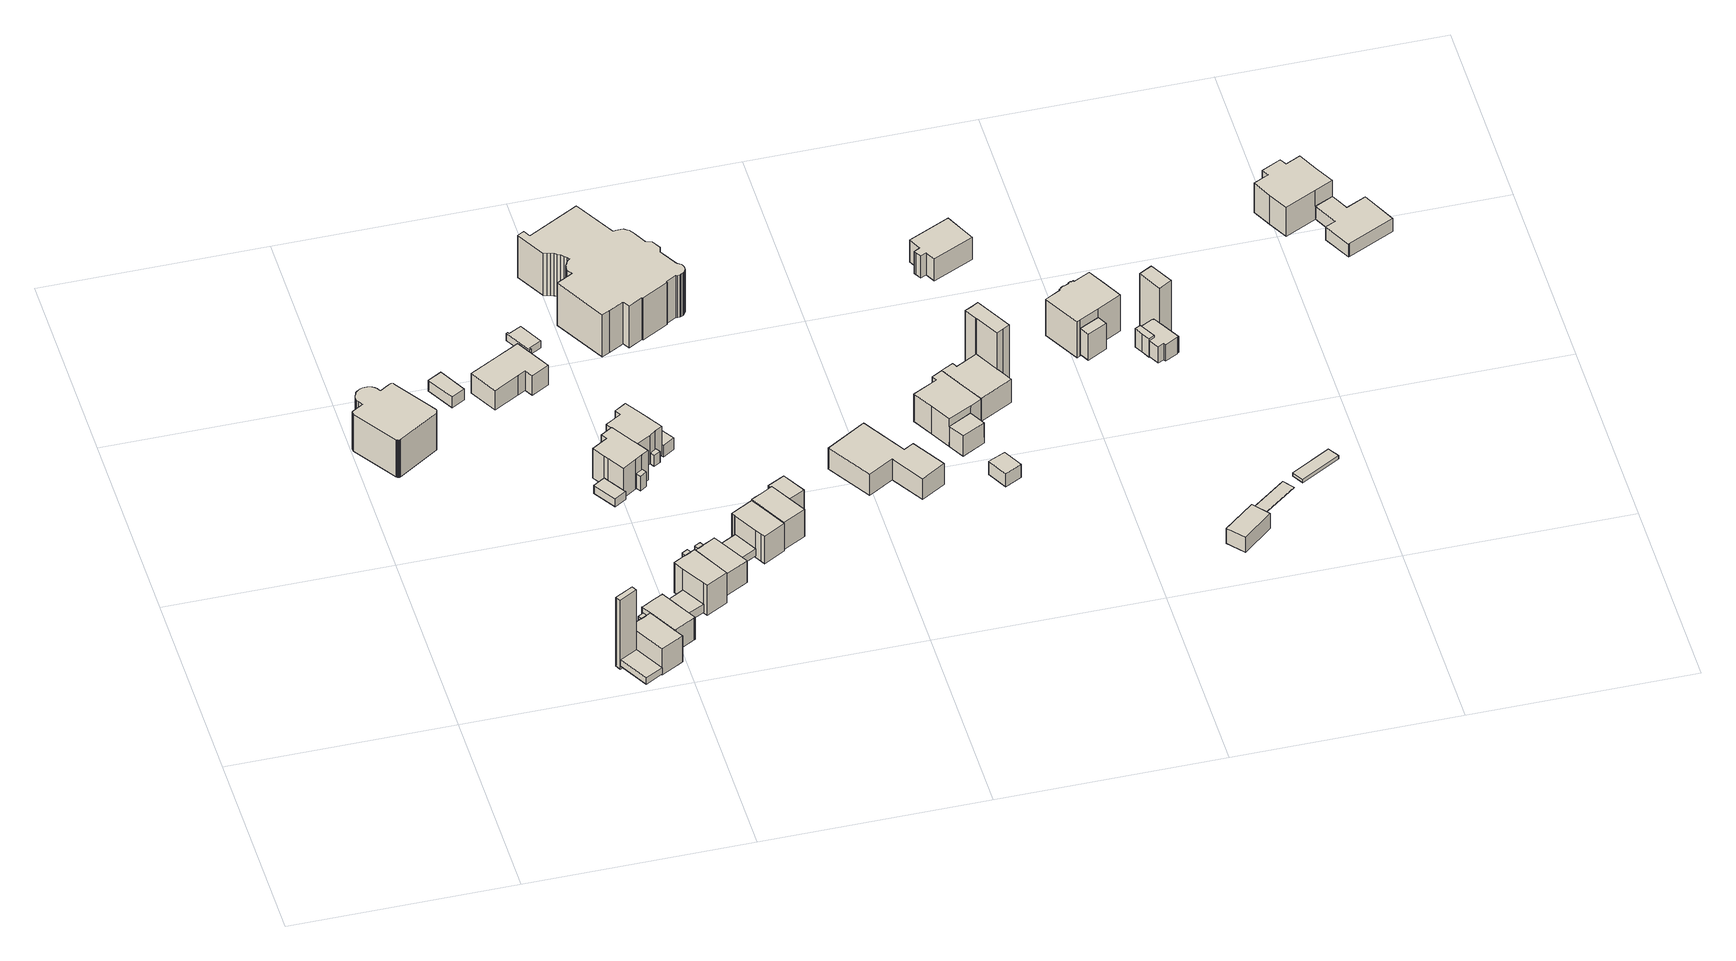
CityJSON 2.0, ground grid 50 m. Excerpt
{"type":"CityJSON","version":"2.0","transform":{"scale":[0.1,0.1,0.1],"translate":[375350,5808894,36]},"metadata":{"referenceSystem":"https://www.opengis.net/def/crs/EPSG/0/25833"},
"CityObjects":{
"building1":{"type":"Building","attributes":{"Gemeindeschluessel":"11000006","function":"31001_1010"},"address":[{"country":"Germany","locality":"Berlin","thoroughfareNumber":"28","thoroughfareName":"Bismarckstraße"}],"children":["building1-1","building1-2"]},
"building1-1":{"type":"BuildingPart","attributes":{"BezugspunktDach":"2200","measuredHeight":10.24,"storeysAboveGround":2},"parents":["building1"],"geometry":[{"type":"Solid","lod":"1","boundaries":[[[[0,1,2,3,4,5,6,7,8,9,10,11,12,13,14,15,16,17,18,19,20,21,22,23,24,25,26,27,28,29,30,31,32,33,34,35,36,37,38,39,40,41]],[[42,43,44,45,46,47,48,49,50,51,52,53,54,55,56,57,58,59,60,61,62,63,64,65,66,67,68,69,70,71,72,73,74,75,76,77,78,79,80,81,82,83]],[[42,83,41,40]],[[43,42,40,39]],[[44,43,39,38]],[[45,44,38,37]],[[46,45,37,36]],[[47,46,36,35]],[[48,47,35,34]],[[49,48,34,33]],[[50,49,33,32]],[[51,50,32,31]],[[52,51,31,30]],[[53,52,30,29]],[[54,53,29,28]],[[55,54,28,27]],[[56,55,27,26]],[[57,56,26,25]],[[58,57,25,24]],[[59,58,24,23]],[[60,59,23,22]],[[61,60,22,21]],[[62,61,21,20]],[[63,62,20,19]],[[64,63,19,18]],[[65,64,18,17]],[[66,65,17,16]],[[67,66,16,15]],[[68,67,15,14]],[[69,68,14,13]],[[70,69,13,12]],[[71,70,12,11]],[[72,71,11,10]],[[73,72,10,9]],[[74,73,9,8]],[[75,74,8,7]],[[76,75,7,6]],[[77,76,6,5]],[[78,77,5,4]],[[79,78,4,3]],[[80,79,3,2]],[[81,80,2,1]],[[82,81,1,0]],[[83,82,0,41]]]]}]},
"building1-2":{"type":"BuildingPart","attributes":{"BezugspunktDach":"2200","measuredHeight":4.48,"storeysAboveGround":2},"parents":["building1"],"geometry":[{"type":"Solid","lod":"1","boundaries":[[[[84,85,86,87,88,89,90,91,92,93,94,95,96,97,98,99,100,101,102]],[[103,104,105,106,107,108,109,110,111,112,113,114,115,116,117,118,119,120,121]],[[103,121,102,101]],[[104,103,101,100]],[[105,104,100,99]],[[106,105,99,98]],[[107,106,98,97]],[[108,107,97,96]],[[109,108,96,95]],[[110,109,95,94]],[[111,110,94,93]],[[112,111,93,92]],[[113,112,92,91]],[[114,113,91,90]],[[115,114,90,89]],[[116,115,89,88]],[[117,116,88,87]],[[118,117,87,86]],[[119,118,86,85]],[[120,119,85,84]],[[121,120,84,102]]]]}]},
"building2":{"type":"Building","attributes":{"Gemeindeschluessel":"11000006","BezugspunktDach":"2200","function":"51009_1610","measuredHeight":19.06,"storeysAboveGround":0},"address":[{"country":"Germany","locality":"Berlin"}],"geometry":[{"type":"Solid","lod":"1","boundaries":[[[[122,123,124,125]],[[126,127,128,129]],[[126,129,125,124]],[[127,126,124,123]],[[128,127,123,122]],[[129,128,122,125]]]]}]},
"building3":{"type":"Building","attributes":{"Gemeindeschluessel":"11000006","BezugspunktDach":"2200","function":"31001_2463","measuredHeight":1.76,"storeysAboveGround":1},"address":[{"country":"Germany","locality":"Berlin","thoroughfareNumber":"29B (1)","thoroughfareName":"Bismarckstraße"}],"geometry":[{"type":"Solid","lod":"1","boundaries":[[[[130,131,132,133]],[[134,135,136,137]],[[134,137,133,132]],[[135,134,132,131]],[[136,135,131,130]],[[137,136,130,133]]]]}]},
"building4":{"type":"Building","attributes":{"Gemeindeschluessel":"11000006","BezugspunktDach":"2200","function":"51009_1610","measuredHeight":5.93,"storeysAboveGround":0},"address":[{"country":"Germany","locality":"Berlin"}],"geometry":[{"type":"Solid","lod":"1","boundaries":[[[[138,139,140,141]],[[142,143,144,145]],[[142,145,141,140]],[[143,142,140,139]],[[144,143,139,138]],[[145,144,138,141]]]]}]},
"building5":{"type":"Building","attributes":{"Gemeindeschluessel":"11000006","BezugspunktDach":"2200","function":"31001_1010","measuredHeight":7.28,"storeysAboveGround":2},"address":[{"country":"Germany","locality":"Berlin","thoroughfareNumber":"29B","thoroughfareName":"Bismarckstraße"}],"geometry":[{"type":"Solid","lod":"1","boundaries":[[[[146,147,148,149,150,151,139,138,152]],[[153,154,155,156,157,158,159,160,161]],[[153,161,152,138]],[[154,153,138,139]],[[155,154,139,151]],[[156,155,151,150]],[[157,156,150,149]],[[158,157,149,148]],[[159,158,148,147]],[[160,159,147,146]],[[161,160,146,152]]]]}]},
"building6":{"type":"Building","attributes":{"Gemeindeschluessel":"11000006","BezugspunktDach":"2200","function":"51009_1610","measuredHeight":3,"storeysAboveGround":0},"address":[{"country":"Germany","locality":"Berlin"}],"geometry":[{"type":"Solid","lod":"1","boundaries":[[[[162,163,164,165]],[[166,167,168,169]],[[166,169,165,164]],[[167,166,164,163]],[[168,167,163,162]],[[169,168,162,165]]]]}]},
"building7":{"type":"Building","attributes":{"Gemeindeschluessel":"11000006","BezugspunktDach":"2200","function":"31001_2463","measuredHeight":3,"storeysAboveGround":1},"address":[{"country":"Germany","locality":"Berlin","thoroughfareNumber":"26 (2)","thoroughfareName":"Bismarckstraße"}],"geometry":[{"type":"Solid","lod":"1","boundaries":[[[[170,171,172,173]],[[174,175,176,177]],[[174,177,173,172]],[[175,174,172,171]],[[176,175,171,170]],[[177,176,170,173]]]]}]},
"building8":{"type":"Building","attributes":{"Gemeindeschluessel":"11000006","BezugspunktDach":"2200","function":"31001_1010","measuredHeight":6.2,"storeysAboveGround":2},"address":[{"country":"Germany","locality":"Berlin","thoroughfareNumber":"29A","thoroughfareName":"Bismarckstraße"}],"geometry":[{"type":"Solid","lod":"1","boundaries":[[[[178,179,180,181,182,183,184,185,186,187,188,189,190]],[[191,192,193,194,195,196,197,198,199,200,201,202,203]],[[191,203,190,189]],[[192,191,189,188]],[[193,192,188,187]],[[194,193,187,186]],[[195,194,186,185]],[[196,195,185,184]],[[197,196,184,183]],[[198,197,183,182]],[[199,198,182,181]],[[200,199,181,180]],[[201,200,180,179]],[[202,201,179,178]],[[203,202,178,190]]]]}]},
"building9":{"type":"Building","attributes":{"Gemeindeschluessel":"11000006","BezugspunktDach":"2200","function":"31001_2463","measuredHeight":1.76,"storeysAboveGround":1},"address":[{"country":"Germany","locality":"Berlin","thoroughfareNumber":"29A (1)","thoroughfareName":"Bismarckstraße"}],"geometry":[{"type":"Solid","lod":"1","boundaries":[[[[204,205,206,207,208,209,210]],[[211,212,213,214,215,216,217]],[[211,217,210,209]],[[212,211,209,208]],[[213,212,208,207]],[[214,213,207,206]],[[215,214,206,205]],[[216,215,205,204]],[[217,216,204,210]]]]}]},
"building10":{"type":"Building","attributes":{"Gemeindeschluessel":"11000006","BezugspunktDach":"2200","function":"31001_2463","measuredHeight":2.3,"storeysAboveGround":1},"address":[{"country":"Germany","locality":"Berlin","thoroughfareNumber":"29 (1)","thoroughfareName":"Bismarckstraße"}],"geometry":[{"type":"Solid","lod":"1","boundaries":[[[[208,207,218,219,209]],[[220,221,222,223,224]],[[220,224,209,219]],[[221,220,219,218]],[[222,221,218,207]],[[223,222,207,208]],[[224,223,208,209]]]]}]},
"building11":{"type":"Building","attributes":{"Gemeindeschluessel":"11000006","BezugspunktDach":"2200","function":"31001_1010","measuredHeight":8.46,"storeysAboveGround":1},"address":[{"country":"Germany","locality":"Berlin","thoroughfareNumber":"26","thoroughfareName":"Bismarckstraße"}],"geometry":[{"type":"Solid","lod":"1","boundaries":[[[[225,226,227,228,229,230,231,232]],[[233,234,235,236,237,238,239,240]],[[233,240,232,231]],[[234,233,231,230]],[[235,234,230,229]],[[236,235,229,228]],[[237,236,228,227]],[[238,237,227,226]],[[239,238,226,225]],[[240,239,225,232]]]]}]},
"building12":{"type":"Building","attributes":{"Gemeindeschluessel":"11000006","BezugspunktDach":"2200","function":"31001_2463","measuredHeight":2.28,"storeysAboveGround":1},"address":[{"country":"Germany","locality":"Berlin","thoroughfareNumber":"26B (1)","thoroughfareName":"Bismarckstraße"}],"geometry":[{"type":"Solid","lod":"1","boundaries":[[[[241,242,243,244,245]],[[246,247,248,249,250]],[[246,250,245,244]],[[247,246,244,243]],[[248,247,243,242]],[[249,248,242,241]],[[250,249,241,245]]]]}]},
"building13":{"type":"Building","attributes":{"Gemeindeschluessel":"11000006","BezugspunktDach":"2200","function":"51009_1610","measuredHeight":6.32,"storeysAboveGround":0},"address":[{"country":"Germany","locality":"Berlin"}],"geometry":[{"type":"Solid","lod":"1","boundaries":[[[[251,252,253,254]],[[255,256,257,258]],[[255,258,254,253]],[[256,255,253,252]],[[257,256,252,251]],[[258,257,251,254]]]]}]},
"building14":{"type":"Building","attributes":{"Gemeindeschluessel":"11000006","BezugspunktDach":"2200","function":"31001_1010","measuredHeight":8.32,"storeysAboveGround":2},"address":[{"country":"Germany","locality":"Berlin","thoroughfareNumber":"29","thoroughfareName":"Bismarckstraße"}],"geometry":[{"type":"Solid","lod":"1","boundaries":[[[[259,260,261,262,263,252,251,264]],[[265,266,267,268,269,270,271,272]],[[265,272,264,251]],[[266,265,251,252]],[[267,266,252,263]],[[268,267,263,262]],[[269,268,262,261]],[[270,269,261,260]],[[271,270,260,259]],[[272,271,259,264]]]]}]},
"building15":{"type":"Building","attributes":{"Gemeindeschluessel":"11000006","BezugspunktDach":"2200","function":"51009_1610","measuredHeight":5.97,"storeysAboveGround":0},"address":[{"country":"Germany","locality":"Berlin"}],"geometry":[{"type":"Solid","lod":"1","boundaries":[[[[273,274,275,276]],[[277,278,279,280]],[[277,280,276,275]],[[278,277,275,274]],[[279,278,274,273]],[[280,279,273,276]]]]}]},
"building16":{"type":"Building","attributes":{"Gemeindeschluessel":"11000006","BezugspunktDach":"2200","function":"31001_1010","measuredHeight":11.31,"storeysAboveGround":1},"address":[{"country":"Germany","locality":"Berlin","thoroughfareNumber":"26B","thoroughfareName":"Bismarckstraße"}],"geometry":[{"type":"Solid","lod":"1","boundaries":[[[[281,282,283,284,285,286,287,288,289,290,291,292]],[[293,294,295,296,297,298,299,300,301,302,303,304]],[[293,304,292,291]],[[294,293,291,290]],[[295,294,290,289]],[[296,295,289,288]],[[297,296,288,287]],[[298,297,287,286]],[[299,298,286,285]],[[300,299,285,284]],[[301,300,284,283]],[[302,301,283,282]],[[303,302,282,281]],[[304,303,281,292]]]]}]},
"building17":{"type":"Building","attributes":{"Gemeindeschluessel":"11000006","BezugspunktDach":"2200","function":"31001_1010","measuredHeight":5.98,"storeysAboveGround":2},"address":[{"country":"Germany","locality":"Berlin","thoroughfareNumber":"27B","thoroughfareName":"Bismarckstraße"}],"geometry":[{"type":"Solid","lod":"1","boundaries":[[[[305,306,307,308,309,274,273,310]],[[279,278,311,312,313,314,315,316]],[[279,316,310,273]],[[278,279,273,274]],[[311,278,274,309]],[[312,311,309,308]],[[313,312,308,307]],[[314,313,307,306]],[[315,314,306,305]],[[316,315,305,310]]]]}]},
"building18":{"type":"Building","attributes":{"Gemeindeschluessel":"11000006","BezugspunktDach":"2200","function":"51009_1610","measuredHeight":4.12,"storeysAboveGround":0},"address":[{"country":"Germany","locality":"Berlin"}],"geometry":[{"type":"Solid","lod":"1","boundaries":[[[[317,318,319,320]],[[321,322,323,324]],[[321,324,320,319]],[[322,321,319,318]],[[323,322,318,317]],[[324,323,317,320]]]]}]},
"building19":{"type":"Building","attributes":{"Gemeindeschluessel":"11000006","BezugspunktDach":"2200","function":"31001_2463","measuredHeight":2,"storeysAboveGround":1},"address":[{"country":"Germany","locality":"Berlin","thoroughfareNumber":"26 (1)","thoroughfareName":"Bismarckstraße"}],"geometry":[{"type":"Solid","lod":"1","boundaries":[[[[325,326,327,328,329,330,331,332]],[[333,334,335,336,337,338,339,340]],[[333,340,332,331]],[[334,333,331,330]],[[335,334,330,329]],[[336,335,329,328]],[[337,336,328,327]],[[338,337,327,326]],[[339,338,326,325]],[[340,339,325,332]]]]}]},
"building20":{"type":"Building","attributes":{"Gemeindeschluessel":"11000006","BezugspunktDach":"2200","function":"31001_2463","measuredHeight":2,"storeysAboveGround":1},"address":[{"country":"Germany","locality":"Berlin","thoroughfareNumber":"27B (1)","thoroughfareName":"Bismarckstraße"}],"geometry":[{"type":"Solid","lod":"1","boundaries":[[[[341,342,343,344,345,346]],[[347,348,349,350,351,352]],[[347,352,346,345]],[[348,347,345,344]],[[349,348,344,343]],[[350,349,343,342]],[[351,350,342,341]],[[352,351,341,346]]]]}]},
"building21":{"type":"Building","attributes":{"Gemeindeschluessel":"11000006","BezugspunktDach":"2200","function":"31001_1010","measuredHeight":11.15,"storeysAboveGround":1},"address":[{"country":"Germany","locality":"Berlin","thoroughfareNumber":"26A","thoroughfareName":"Bismarckstraße"}],"geometry":[{"type":"Solid","lod":"1","boundaries":[[[[353,354,355,356,357,358,359,360,361,362,363,364]],[[365,366,367,368,369,370,371,372,373,374,375,376]],[[365,376,364,363]],[[366,365,363,362]],[[367,366,362,361]],[[368,367,361,360]],[[369,368,360,359]],[[370,369,359,358]],[[371,370,358,357]],[[372,371,357,356]],[[373,372,356,355]],[[374,373,355,354]],[[375,374,354,353]],[[376,375,353,364]]]]}]},
"building22":{"type":"Building","attributes":{"Gemeindeschluessel":"11000006","BezugspunktDach":"2200","function":"51009_1610","measuredHeight":3,"storeysAboveGround":0},"address":[{"country":"Germany","locality":"Berlin"}],"geometry":[{"type":"Solid","lod":"1","boundaries":[[[[377,378,379,380]],[[371,381,382,372]],[[371,372,380,379]],[[381,371,379,378]],[[382,381,378,377]],[[372,382,377,380]]]]}]},
"building23":{"type":"Building","attributes":{"Gemeindeschluessel":"11000006","BezugspunktDach":"2200","function":"31001_2463","measuredHeight":1.9,"storeysAboveGround":1},"address":[{"country":"Germany","locality":"Berlin","thoroughfareNumber":"27A (1)","thoroughfareName":"Bismarckstraße"}],"geometry":[{"type":"Solid","lod":"1","boundaries":[[[[344,383,384,345]],[[385,386,387,388]],[[385,388,345,384]],[[386,385,384,383]],[[387,386,383,344]],[[388,387,344,345]]]]}]},
"building24":{"type":"Building","attributes":{"Gemeindeschluessel":"11000006","BezugspunktDach":"2200","function":"31001_2463","measuredHeight":3.53,"storeysAboveGround":1},"address":[{"country":"Germany","locality":"Berlin","thoroughfareNumber":"26A (1)","thoroughfareName":"Bismarckstraße"}],"geometry":[{"type":"Solid","lod":"1","boundaries":[[[[389,390,391,392,393]],[[394,395,396,397,398]],[[394,398,393,392]],[[395,394,392,391]],[[396,395,391,390]],[[397,396,390,389]],[[398,397,389,393]]]]}]},
"building25":{"type":"Building","attributes":{"Gemeindeschluessel":"11000006","BezugspunktDach":"2200","function":"51009_1610","measuredHeight":3.88,"storeysAboveGround":0},"address":[{"country":"Germany","locality":"Berlin"}],"geometry":[{"type":"Solid","lod":"1","boundaries":[[[[399,400,401,402]],[[403,404,405,406]],[[403,406,402,401]],[[404,403,401,400]],[[405,404,400,399]],[[406,405,399,402]]]]}]},
"building26":{"type":"Building","attributes":{"Gemeindeschluessel":"11000006","BezugspunktDach":"2200","function":"31001_1010","measuredHeight":8.06,"storeysAboveGround":2},"address":[{"country":"Germany","locality":"Berlin","thoroughfareNumber":"27A","thoroughfareName":"Bismarckstraße"}],"geometry":[{"type":"Solid","lod":"1","boundaries":[[[[407,408,409,410,411,412,413,414,415,416]],[[417,418,419,420,421,422,423,424,425,426]],[[417,426,416,415]],[[418,417,415,414]],[[419,418,414,413]],[[420,419,413,412]],[[421,420,412,411]],[[422,421,411,410]],[[423,422,410,409]],[[424,423,409,408]],[[425,424,408,407]],[[426,425,407,416]]]]}]},
"building27":{"type":"Building","attributes":{"Gemeindeschluessel":"11000006","BezugspunktDach":"2200","function":"51009_1610","measuredHeight":5.75,"storeysAboveGround":0},"address":[{"country":"Germany","locality":"Berlin"}],"geometry":[{"type":"Solid","lod":"1","boundaries":[[[[427,428,429,430]],[[431,432,433,434]],[[431,434,430,429]],[[432,431,429,428]],[[433,432,428,427]],[[434,433,427,430]]]]}]},
"building28":{"type":"Building","attributes":{"Gemeindeschluessel":"11000006","BezugspunktDach":"2200","function":"31001_1010","measuredHeight":7.42,"storeysAboveGround":2},"address":[{"country":"Germany","locality":"Berlin","thoroughfareNumber":"27","thoroughfareName":"Bismarckstraße"}],"geometry":[{"type":"Solid","lod":"1","boundaries":[[[[435,436,437,438,439,440,441,442]],[[443,444,445,446,447,448,449,450]],[[443,450,442,441]],[[444,443,441,440]],[[445,444,440,439]],[[446,445,439,438]],[[447,446,438,437]],[[448,447,437,436]],[[449,448,436,435]],[[450,449,435,442]]]]}]},
"building29":{"type":"Building","attributes":{"Gemeindeschluessel":"11000006","BezugspunktDach":"2200","function":"31001_2463","measuredHeight":7.39,"storeysAboveGround":1},"address":[{"country":"Germany","locality":"Berlin","thoroughfareNumber":"27 (1)","thoroughfareName":"Bismarckstraße"}],"geometry":[{"type":"Solid","lod":"1","boundaries":[[[[439,438,437,451,452,453]],[[454,455,456,457,458,459]],[[454,459,453,452]],[[455,454,452,451]],[[456,455,451,437]],[[457,456,437,438]],[[458,457,438,439]],[[459,458,439,453]]]]}]},
"building30":{"type":"Building","attributes":{"Gemeindeschluessel":"11000006","BezugspunktDach":"2200","function":"31001_1010","measuredHeight":11.75,"storeysAboveGround":3},"address":[{"country":"Germany","locality":"Berlin","thoroughfareNumber":"24","thoroughfareName":"Bismarckstraße"}],"geometry":[{"type":"Solid","lod":"1","boundaries":[[[[460,461,462,463,464,465,466,467,468,469,470,471,472,473,474,475,476,477,478,479,480,481,482,483,484,485,486,487,488,489,490,491,492,493,494,495,496,497,498,499,500,501,502,503,504,505,506,507,508,509,510,511,512,513,514,515,516,517]],[[518,519,520,521,522,523,524,525,526,527,528,529,530,531,532,533,534,535,536,537,538,539,540,541,542,543,544,545,546,547,548,549,550,551,552,553,554,555,556,557,558,559,560,561,562,563,564,565,566,567,568,569,570,571,572,573,574,575]],[[518,575,517,516]],[[519,518,516,515]],[[520,519,515,514]],[[521,520,514,513]],[[522,521,513,512]],[[523,522,512,511]],[[524,523,511,510]],[[525,524,510,509]],[[526,525,509,508]],[[527,526,508,507]],[[528,527,507,506]],[[529,528,506,505]],[[530,529,505,504]],[[531,530,504,503]],[[532,531,503,502]],[[533,532,502,501]],[[534,533,501,500]],[[535,534,500,499]],[[536,535,499,498]],[[537,536,498,497]],[[538,537,497,496]],[[539,538,496,495]],[[540,539,495,494]],[[541,540,494,493]],[[542,541,493,492]],[[543,542,492,491]],[[544,543,491,490]],[[545,544,490,489]],[[546,545,489,488]],[[547,546,488,487]],[[548,547,487,486]],[[549,548,486,485]],[[550,549,485,484]],[[551,550,484,483]],[[552,551,483,482]],[[553,552,482,481]],[[554,553,481,480]],[[555,554,480,479]],[[556,555,479,478]],[[557,556,478,477]],[[558,557,477,476]],[[559,558,476,475]],[[560,559,475,474]],[[561,560,474,473]],[[562,561,473,472]],[[563,562,472,471]],[[564,563,471,470]],[[565,564,470,469]],[[566,565,469,468]],[[567,566,468,467]],[[568,567,467,466]],[[569,568,466,465]],[[570,569,465,464]],[[571,570,464,463]],[[572,571,463,462]],[[573,572,462,461]],[[574,573,461,460]],[[575,574,460,517]]]]}]},
"building31":{"type":"Building","attributes":{"Gemeindeschluessel":"11000006","BezugspunktDach":"2200","function":"31001_1010","measuredHeight":5.73,"storeysAboveGround":2},"address":[{"country":"Germany","locality":"Berlin","thoroughfareNumber":"25","thoroughfareName":"Bismarckstraße"}],"geometry":[{"type":"Solid","lod":"1","boundaries":[[[[576,577,578,579,580,581,582,583]],[[584,585,586,587,588,589,590,591]],[[584,591,583,582]],[[585,584,582,581]],[[586,585,581,580]],[[587,586,580,579]],[[588,587,579,578]],[[589,588,578,577]],[[590,589,577,576]],[[591,590,576,583]]]]}]},
"building32":{"type":"Building","attributes":{"Gemeindeschluessel":"11000006","function":"31001_1010"},"address":[{"country":"Germany","locality":"Berlin","thoroughfareNumber":"23A","thoroughfareName":"Bismarckstraße"}],"children":["building32-1","building32-2"]},
"building32-1":{"type":"BuildingPart","attributes":{"BezugspunktDach":"2200","measuredHeight":10.77,"storeysAboveGround":1},"parents":["building32"],"geometry":[{"type":"MultiSurface","lod":"1","boundaries":[[[592,593,594,595,596,597,598,599,600]],[[601,602,603,604,605,606,607,608,609]],[[601,609,600,599]],[[602,601,599,598]],[[603,602,598,597]],[[604,603,597,596]],[[605,604,596,595]],[[606,605,595,594]],[[610,611,606,594,593]],[[608,607,593,592]],[[609,608,592,600]],[[612,607,606,611,610]]]}]},
"building32-2":{"type":"BuildingPart","attributes":{"BezugspunktDach":"2200","measuredHeight":5.64,"storeysAboveGround":1},"parents":["building32"],"geometry":[{"type":"Solid","lod":"1","boundaries":[[[[613,614,611,610]],[[606,615,616,607]],[[615,606,611,614]],[[616,615,614,613]],[[607,616,613,610]],[[606,607,610,611]]]]}]},
"building33":{"type":"Building","attributes":{"Gemeindeschluessel":"11000006","BezugspunktDach":"2200","function":"31001_1313","measuredHeight":3.6,"storeysAboveGround":1},"address":[{"country":"Germany","locality":"Berlin","thoroughfareNumber":"23A (2)","thoroughfareName":"Bismarckstraße"}],"geometry":[{"type":"Solid","lod":"1","boundaries":[[[[617,618,619,620]],[[621,622,623,624]],[[621,624,620,619]],[[622,621,619,618]],[[623,622,618,617]],[[624,623,617,620]]]]}]},
"building34":{"type":"Building","attributes":{"Gemeindeschluessel":"11000006","BezugspunktDach":"2200","function":"31001_1010","measuredHeight":10.1,"storeysAboveGround":1},"address":[{"country":"Germany","locality":"Berlin","thoroughfareNumber":"23","thoroughfareName":"Bismarckstraße"}],"geometry":[{"type":"Solid","lod":"1","boundaries":[[[[625,626,627,628,629,630,631,632,633,634]],[[635,636,637,638,639,640,641,642,643,644]],[[635,644,634,633]],[[636,635,633,632]],[[637,636,632,631]],[[638,637,631,630]],[[639,638,630,629]],[[640,639,629,628]],[[641,640,628,627]],[[642,641,627,626]],[[643,642,626,625]],[[644,643,625,634]]]]}]},
"building35":{"type":"Building","attributes":{"Gemeindeschluessel":"11000006","BezugspunktDach":"2200","function":"31001_2460","measuredHeight":19.31,"storeysAboveGround":0},"address":[{"country":"Germany","locality":"Berlin","thoroughfareNumber":"23 (1)","thoroughfareName":"Bismarckstraße"}],"geometry":[{"type":"Solid","lod":"1","boundaries":[[[[645,646,647,648,649,650,651,652]],[[653,654,655,656,657,658,659,660]],[[653,660,652,651]],[[654,653,651,650]],[[655,654,650,649]],[[656,655,649,648]],[[657,656,648,647]],[[658,657,647,646]],[[659,658,646,645]],[[660,659,645,652]]]]}]},
"building36":{"type":"Building","attributes":{"Gemeindeschluessel":"11000006","BezugspunktDach":"2200","function":"31001_1010","measuredHeight":7.02,"storeysAboveGround":1},"address":[{"country":"Germany","locality":"Berlin","thoroughfareNumber":"20A","thoroughfareName":"Bismarckstraße"}],"geometry":[{"type":"Solid","lod":"1","boundaries":[[[[661,662,663,664,665,666,667,668,669,670]],[[671,672,673,674,675,676,677,678,679,680]],[[671,680,670,669]],[[672,671,669,668]],[[673,672,668,667]],[[674,673,667,666]],[[675,674,666,665]],[[676,675,665,664]],[[677,676,664,663]],[[678,677,663,662]],[[679,678,662,661]],[[680,679,661,670]]]]}]},
"building37":{"type":"Building","attributes":{"Gemeindeschluessel":"11000006","BezugspunktDach":"2200","function":"31001_2420","measuredHeight":4.38,"storeysAboveGround":1},"address":[{"country":"Germany","locality":"Berlin","thoroughfareNumber":"2 (5)","thoroughfareName":"Stahnsdorfer Damm"}],"geometry":[{"type":"Solid","lod":"1","boundaries":[[[[681,682,683,684]],[[685,686,687,688]],[[685,688,684,683]],[[686,685,683,682]],[[687,686,682,681]],[[688,687,681,684]]]]}]},
"building38":{"type":"Building","attributes":{"Gemeindeschluessel":"11000006","BezugspunktDach":"2200","function":"51009_1610","measuredHeight":7.43,"storeysAboveGround":0},"address":[{"country":"Germany","locality":"Berlin"}],"geometry":[{"type":"Solid","lod":"1","boundaries":[[[[689,690,691,692]],[[693,694,695,696]],[[693,696,692,691]],[[694,693,691,690]],[[695,694,690,689]],[[696,695,689,692]]]]}]},
"building39":{"type":"Building","attributes":{"Gemeindeschluessel":"11000006","BezugspunktDach":"2200","function":"31001_1010","measuredHeight":12.57,"storeysAboveGround":2},"address":[{"country":"Germany","locality":"Berlin","thoroughfareNumber":"21","thoroughfareName":"Bismarckstraße"}],"geometry":[{"type":"Solid","lod":"1","boundaries":[[[[697,698,699,700,701,702,703,704,705,706,707,708,709,710,711,712,713,714,715]],[[716,717,718,719,720,721,722,723,724,725,726,727,728,729,730,731,732,733,734]],[[716,734,715,714]],[[717,716,714,713]],[[718,717,713,712]],[[719,718,712,711]],[[720,719,711,710]],[[721,720,710,709]],[[722,721,709,708]],[[723,722,708,707]],[[724,723,707,706]],[[725,724,706,705]],[[726,725,705,704]],[[727,726,704,703]],[[728,727,703,702]],[[729,728,702,701]],[[730,729,701,700]],[[731,730,700,699]],[[732,731,699,698]],[[733,732,698,697]],[[734,733,697,715]]]]}]},
"building40":{"type":"Building","attributes":{"Gemeindeschluessel":"11000006","BezugspunktDach":"2200","function":"31001_2420","measuredHeight":0.22,"storeysAboveGround":1},"address":[{"country":"Germany","locality":"Berlin","thoroughfareNumber":"2 (4)","thoroughfareName":"Stahnsdorfer Damm"}],"geometry":[{"type":"Solid","lod":"1","boundaries":[[[[735,736,737,738]],[[739,740,741,742]],[[739,742,738,737]],[[740,739,737,736]],[[741,740,736,735]],[[742,741,735,738]]]]}]},
"building41":{"type":"Building","attributes":{"Gemeindeschluessel":"11000006","BezugspunktDach":"2200","function":"51009_1610","measuredHeight":5.57,"storeysAboveGround":0},"address":[{"country":"Germany","locality":"Berlin"}],"geometry":[{"type":"Solid","lod":"1","boundaries":[[[[743,744,745,746,747]],[[748,749,750,751,752]],[[748,752,747,746]],[[749,748,746,745]],[[750,749,745,744]],[[751,750,744,743]],[[752,751,743,747]]]]}]},
"building42":{"type":"Building","attributes":{"Gemeindeschluessel":"11000006","BezugspunktDach":"2200","function":"31001_1010","measuredHeight":4.48,"storeysAboveGround":2},"address":[{"country":"Germany","locality":"Berlin","thoroughfareNumber":"21 (1)","thoroughfareName":"Bismarckstraße"}],"geometry":[{"type":"Solid","lod":"1","boundaries":[[[[753,754,755,756,757,758,759,760,761,762,763,764,765]],[[766,767,768,769,770,771,772,773,774,775,776,777,778]],[[766,778,765,764]],[[767,766,764,763]],[[768,767,763,762]],[[769,768,762,761]],[[770,769,761,760]],[[771,770,760,759]],[[772,771,759,758]],[[773,772,758,757]],[[774,773,757,756]],[[775,774,756,755]],[[776,775,755,754]],[[777,776,754,753]],[[778,777,753,765]]]]}]},
"building43":{"type":"Building","attributes":{"Gemeindeschluessel":"11000006","BezugspunktDach":"2200","function":"31001_2463","measuredHeight":14.48,"storeysAboveGround":1},"address":[{"country":"Germany","locality":"Berlin","thoroughfareNumber":"17 (1)","thoroughfareName":"Bismarckstraße"}],"geometry":[{"type":"Solid","lod":"1","boundaries":[[[[779,780,781,782]],[[783,784,769,785]],[[783,785,782,781]],[[784,783,781,780]],[[769,784,780,779]],[[785,769,779,782]]]]}]},
"building44":{"type":"Building","attributes":{"Gemeindeschluessel":"11000006","BezugspunktDach":"2200","function":"31001_2420","measuredHeight":0.927,"storeysAboveGround":1},"address":[{"country":"Germany","locality":"Berlin","thoroughfareNumber":"2 (3)","thoroughfareName":"Stahnsdorfer Damm"}],"geometry":[{"type":"Solid","lod":"1","boundaries":[[[[786,787,788,789]],[[790,791,792,793]],[[790,793,789,788]],[[791,790,788,787]],[[792,791,787,786]],[[793,792,786,789]]]]}]},
"building45":{"type":"Building","attributes":{"Gemeindeschluessel":"11000006","function":"31001_1010"},"address":[{"country":"Germany","locality":"Berlin","thoroughfareNumber":"17","thoroughfareName":"Bismarckstraße"}],"children":["building45-1","building45-2"]},
"building45-1":{"type":"BuildingPart","attributes":{"BezugspunktDach":"2200","measuredHeight":11.1,"storeysAboveGround":2},"parents":["building45"],"geometry":[{"type":"MultiSurface","lod":"1","boundaries":[[[794,795,796,797,798,799,800,801,802,803,804]],[[805,806,807,808,809,810,811,812,813,814,815]],[[805,815,804,803]],[[806,805,803,802]],[[807,806,802,801]],[[808,807,801,800]],[[809,808,800,799]],[[810,809,799,798]],[[811,810,798,797]],[[816,817,797,796]],[[812,811,818,819]],[[813,812,796,795]],[[814,813,795,794]],[[815,814,794,804]],[[819,818,817,816]]]}]},
"building45-2":{"type":"BuildingPart","attributes":{"BezugspunktDach":"2200","measuredHeight":3.6,"storeysAboveGround":2},"parents":["building45"],"geometry":[{"type":"Solid","lod":"1","boundaries":[[[[820,821,822,823,824,825,826,827,817,816]],[[818,828,829,830,831,832,833,834,835,819]],[[828,818,817,827]],[[829,828,827,826]],[[830,829,826,825]],[[831,830,825,824]],[[832,831,824,823]],[[833,832,823,822]],[[834,833,822,821]],[[835,834,821,820]],[[819,835,820,816]],[[818,819,816,817]]]]}]}
},
"vertices":[
[4,858,109],[5,856,109],[69,759,109],[70,758,109],[72,757,109],[74,756,109],[76,756,109],[78,757,109],[170,817,109],[171,819,109],[172,821,109],[172,824,109],[172,826,109],[108,923,109],[107,925,109],[105,926,109],[103,926,109],[101,926,109],[99,925,109],[76,910,109],[71,919,109],[67,923,109],[63,926,109],[58,928,109],[53,929,109],[48,929,109],[43,929,109],[38,927,109],[34,925,109],[30,922,109],[26,918,109],[24,913,109],[22,909,109],[21,904,109],[21,899,109],[22,894,109],[24,889,109],[30,880,109],[7,866,109],[5,864,109],[4,863,109],[4,860,109],[4,863,6],[5,864,6],[7,866,6],[30,880,6],[24,889,6],[22,894,6],[21,899,6],[21,904,6],[22,909,6],[24,913,6],[26,918,6],[30,922,6],[34,925,6],[38,927,6],[43,929,6],[48,929,6],[53,929,6],[58,928,6],[63,926,6],[67,923,6],[71,919,6],[76,910,6],[99,925,6],[101,926,6],[103,926,6],[105,926,6],[107,925,6],[108,923,6],[172,826,6],[172,824,6],[172,821,6],[171,819,6],[170,817,6],[78,757,6],[76,756,6],[74,756,6],[72,757,6],[70,758,6],[69,759,6],[5,856,6],[4,858,6],[4,860,6],
[21,899,61],[22,894,61],[24,889,61],[30,880,61],[76,910,61],[71,919,61],[67,923,61],[63,926,61],[58,928,61],[53,929,61],[48,929,61],[43,929,61],[38,927,61],[34,925,61],[30,922,61],[26,918,61],[24,913,61],[22,909,61],[21,904,61],[22,909,16],[24,913,16],[26,918,16],[30,922,16],[34,925,16],[38,927,16],[43,929,16],[48,929,16],[53,929,16],[58,928,16],[63,926,16],[67,923,16],[71,919,16],[76,910,16],[30,880,16],[24,889,16],[22,894,16],[21,899,16],[21,904,16],
[361,69,205],[401,91,205],[395,103,205],[355,81,205],[395,103,14],[401,91,14],[361,69,14],[355,81,14],
[398,1,41],[438,23,41],[401,91,41],[361,69,41],[401,91,24],[438,23,24],[398,1,24],[361,69,24],
[420,123,93],[433,130,93],[428,139,93],[415,131,93],[428,139,34],[433,130,34],[420,123,34],[415,131,34],
[395,103,93],[401,91,93],[438,23,93],[488,51,93],[477,71,93],[442,135,93],[392,108,93],[420,123,21],[433,130,21],[442,135,21],[477,71,21],[488,51,21],[438,23,21],[401,91,21],[395,103,21],[392,108,21],
[439,160,69],[452,168,69],[448,176,69],[435,169,69],[448,176,39],[452,168,39],[439,160,39],[435,169,39],
[227,906,60],[257,923,60],[224,985,60],[193,968,60],[224,985,30],[257,923,30],[227,906,30],[193,968,30],
[442,135,94],[477,71,94],[480,72,94],[525,97,94],[527,98,94],[499,149,94],[480,183,94],[478,181,94],[477,181,94],[452,168,94],[439,160,94],[433,157,94],[430,156,94],[433,157,33],[439,160,33],[452,168,33],[477,181,33],[478,181,33],[480,183,33],[499,149,33],[527,98,33],[525,97,33],[480,72,33],[477,71,33],[442,135,33],[430,156,33],
[477,181,41],[480,183,41],[499,149,41],[534,169,41],[533,170,41],[505,221,41],[467,200,41],[505,221,23],[533,170,23],[534,169,23],[499,149,23],[480,183,23],[477,181,23],[467,200,23],
[569,187,41],[539,240,41],[539,240,18],[569,187,18],[534,169,18],[533,170,18],[505,221,18],
[310,877,84],[368,909,84],[385,919,84],[395,901,84],[435,923,84],[391,1003,84],[334,972,84],[276,940,84],[334,972,30],[391,1003,30],[435,923,30],[395,901,30],[385,919,30],[368,909,30],[310,877,30],[276,940,30],
[475,538,45],[501,554,45],[498,558,45],[469,605,45],[443,589,45],[469,605,23],[498,558,23],[501,554,23],[475,538,23],[443,589,23],
[554,278,100],[568,285,100],[563,294,100],[550,287,100],[563,294,37],[568,285,37],[554,278,37],[550,287,37],
[539,240,100],[569,187,100],[574,178,100],[623,205,100],[577,290,100],[527,263,100],[554,278,17],[568,285,17],[577,290,17],[623,205,17],[574,178,17],[569,187,17],[539,240,17],[527,263,17],
[586,295,97],[599,302,97],[594,311,97],[581,304,97],[594,311,37],[599,302,37],[586,295,37],[581,304,37],
[469,605,107],[475,595,107],[498,558,107],[529,578,107],[544,587,107],[560,597,107],[544,623,107],[537,634,107],[506,684,107],[479,667,107],[487,654,107],[452,632,107],[487,654,25],[479,667,25],[506,684,25],[537,634,25],[544,623,25],[560,597,25],[544,587,25],[529,578,25],[498,558,25],[475,595,25],[469,605,25],[452,632,25],
[623,205,97],[673,233,97],[645,284,97],[626,317,97],[624,316,97],[577,290,97],[624,316,37],[626,317,37],[645,284,37],[673,233,37],[623,205,37],[577,290,37],
[536,567,68],[551,577,68],[544,587,68],[529,578,68],[544,587,27],[551,577,27],[536,567,27],[529,578,27],
[420,1014,50],[424,1016,50],[421,1020,50],[449,1035,50],[420,1088,50],[392,1073,50],[390,1077,50],[386,1075,50],[390,1077,30],[392,1073,30],[420,1088,30],[449,1035,30],[421,1020,30],[424,1016,30],[420,1014,30],[386,1075,30],
[624,316,41],[626,317,41],[645,284,41],[680,303,41],[651,356,41],[613,335,41],[651,356,21],[680,303,21],[645,284,21],[626,317,21],[624,316,21],[613,335,21],
[506,684,106],[521,660,106],[544,623,106],[576,642,106],[590,652,106],[606,662,106],[583,699,106],[577,709,106],[552,748,106],[526,732,106],[534,719,106],[498,697,106],[534,719,27],[526,732,27],[552,748,27],[577,709,27],[583,699,27],[606,662,27],[590,652,27],[576,642,27],[544,623,27],[521,660,27],[506,684,27],[498,697,27],
[582,632,57],[597,641,57],[590,652,57],[576,642,57],[597,641,27],[582,632,27],
[715,322,41],[686,375,41],[686,375,22],[715,322,22],[680,303,22],[651,356,22],
[606,662,56],[609,658,56],[635,674,56],[603,725,56],[577,709,56],[603,725,24],[635,674,24],[609,658,24],[606,662,24],[577,709,24],
[708,399,56],[722,406,56],[717,415,56],[704,407,56],[717,415,17],[722,406,17],[708,399,17],[704,407,17],
[685,376,93],[686,375,93],[715,322,93],[723,308,93],[728,299,93],[777,327,93],[772,335,93],[735,403,93],[730,411,93],[681,384,93],[730,411,17],[735,403,17],[772,335,17],[777,327,17],[728,299,17],[723,308,17],[715,322,17],[686,375,17],[685,376,17],[681,384,17],
[739,416,75],[752,423,75],[748,432,75],[735,424,75],[748,432,18],[752,423,18],[739,416,18],[735,424,18],
[777,327,96],[827,354,96],[806,392,96],[780,439,96],[777,437,96],[752,423,96],[739,416,96],[730,411,96],[739,416,21],[752,423,21],[777,437,21],[780,439,21],[806,392,21],[827,354,21],[777,327,21],[730,411,21],
[841,411,96],[812,463,96],[774,443,96],[812,463,22],[841,411,22],[806,392,22],[780,439,22],[777,437,22],[774,443,22],
[499,1203,132],[506,1201,132],[513,1199,132],[520,1197,132],[526,1193,132],[532,1189,132],[538,1184,132],[543,1179,132],[547,1173,132],[543,1170,132],[539,1166,132],[537,1161,132],[534,1156,132],[533,1151,132],[533,1146,132],[533,1141,132],[540,1129,132],[503,1109,132],[568,992,132],[586,1002,132],[619,1020,132],[628,1005,132],[660,1023,132],[662,1020,132],[721,1053,132],[720,1055,132],[744,1069,132],[748,1068,132],[753,1068,132],[756,1070,132],[760,1072,132],[763,1075,132],[765,1078,132],[767,1082,132],[767,1085,132],[767,1089,132],[766,1093,132],[765,1096,132],[763,1099,132],[760,1101,132],[757,1103,132],[754,1105,132],[731,1146,132],[735,1159,132],[723,1180,132],[710,1184,132],[694,1214,132],[687,1226,132],[682,1229,132],[677,1232,132],[671,1233,132],[665,1233,132],[660,1233,132],[654,1231,132],[601,1325,132],[486,1262,132],[477,1278,132],[462,1270,132],[477,1278,15],[486,1262,15],[601,1325,15],[654,1231,15],[660,1233,15],[665,1233,15],[671,1233,15],[677,1232,15],[682,1229,15],[687,1226,15],[694,1214,15],[710,1184,15],[723,1180,15],[735,1159,15],[731,1146,15],[754,1105,15],[757,1103,15],[760,1101,15],[763,1099,15],[765,1096,15],[766,1093,15],[767,1089,15],[767,1085,15],[767,1082,15],[765,1078,15],[763,1075,15],[760,1072,15],[756,1070,15],[753,1068,15],[748,1068,15],[744,1069,15],[720,1055,15],[721,1053,15],[662,1020,15],[660,1023,15],[628,1005,15],[619,1020,15],[586,1002,15],[568,992,15],[503,1109,15],[540,1129,15],[533,1141,15],[533,1146,15],[533,1151,15],[534,1156,15],[537,1161,15],[539,1166,15],[543,1170,15],[547,1173,15],[543,1179,15],[538,1184,15],[532,1189,15],[526,1193,15],[520,1197,15],[513,1199,15],[506,1201,15],[499,1203,15],[462,1270,15],
[987,438,81],[1044,472,81],[1089,398,81],[1143,431,81],[1097,506,81],[1075,493,81],[1015,592,81],[926,537,81],[1015,592,23],[1075,493,23],[1097,506,23],[1143,431,23],[1089,398,23],[1044,472,23],[987,438,23],[926,537,23],
[1159,592,93],[1184,546,93],[1237,574,93],[1263,589,93],[1238,635,93],[1207,692,93],[1184,679,93],[1190,668,93],[1134,638,93],[1190,668,17],[1184,679,17],[1207,692,17],[1238,635,17],[1263,589,17],[1237,574,17],[1184,546,17],[1159,592,17],[1134,638,17],[1184,546,73],[1236,574,73],[1184,546,51],
[1204,510,73],[1256,538,73],[1256,538,17],[1204,510,17],
[1259,377,73],[1297,397,73],[1274,441,73],[1235,423,73],[1274,441,37],[1297,397,37],[1259,377,37],[1235,423,37],
[1238,635,94],[1263,589,94],[1338,629,94],[1318,666,94],[1313,675,94],[1288,721,94],[1287,721,94],[1240,695,94],[1234,706,94],[1207,692,94],[1234,706,30],[1240,695,30],[1287,721,30],[1288,721,30],[1313,675,30],[1318,666,30],[1338,629,30],[1263,589,30],[1238,635,30],[1207,692,30],
[1287,721,195],[1288,721,195],[1318,666,195],[1333,674,195],[1348,682,195],[1303,765,195],[1288,756,195],[1272,748,195],[1288,756,17],[1303,765,17],[1348,682,17],[1333,674,17],[1318,666,17],[1288,721,17],[1287,721,17],[1272,748,17],
[1262,1073,83],[1248,1066,83],[1251,1061,83],[1257,1049,83],[1271,1055,83],[1282,1033,83],[1374,1077,83],[1357,1112,83],[1341,1146,83],[1248,1102,83],[1341,1146,22],[1357,1112,22],[1374,1077,22],[1282,1033,22],[1271,1055,22],[1257,1049,22],[1251,1061,22],[1248,1066,22],[1262,1073,22],[1248,1102,22],
[1682,56,81],[1750,113,81],[1720,150,81],[1651,93,81],[1720,150,40],[1750,113,40],[1682,56,40],[1651,93,40],
[1524,715,98],[1568,738,98],[1557,760,98],[1512,737,98],[1557,760,27],[1568,738,27],[1524,715,27],[1512,737,27],
[1505,733,122],[1512,737,122],[1557,760,122],[1611,789,122],[1589,831,122],[1567,872,122],[1530,853,122],[1529,856,122],[1524,853,122],[1523,855,122],[1518,852,122],[1518,850,122],[1505,844,122],[1505,845,122],[1499,842,122],[1500,841,122],[1495,838,122],[1496,835,122],[1460,816,122],[1496,835,22],[1495,838,22],[1500,841,22],[1499,842,22],[1505,845,22],[1505,844,22],[1518,850,22],[1518,852,22],[1523,855,22],[1524,853,22],[1529,856,22],[1530,853,22],[1567,872,22],[1589,831,22],[1611,789,22],[1557,760,22],[1512,737,22],[1505,733,22],[1460,816,22],
[1747,155,43],[1828,218,43],[1810,241,43],[1729,178,43],[1810,241,41],[1828,218,41],[1747,155,41],[1729,178,41],
[1638,716,73],[1648,697,73],[1661,704,73],[1641,741,73],[1628,735,73],[1641,741,22],[1661,704,22],[1648,697,22],[1638,716,22],[1628,735,22],
[1661,704,69],[1648,697,69],[1661,673,69],[1674,680,69],[1677,675,69],[1706,690,69],[1705,691,69],[1709,693,69],[1682,742,69],[1674,757,69],[1671,755,69],[1670,757,69],[1641,741,69],[1670,757,24],[1671,755,24],[1674,757,24],[1682,742,24],[1709,693,24],[1705,691,24],[1706,690,24],[1677,675,24],[1674,680,24],[1661,673,24],[1648,697,24],[1661,704,24],[1641,741,24],
[1682,742,166],[1711,758,166],[1683,811,166],[1654,795,166],[1683,811,24],[1711,758,24],[1654,795,24],
[1850,231,48],[1939,282,48],[1924,307,48],[1835,256,48],[1924,307,39],[1939,282,39],[1850,231,39],[1835,256,39],
[1982,992,132],[2005,948,132],[2076,983,132],[2117,1003,132],[2094,1047,132],[2072,1092,132],[2038,1075,132],[2030,1091,132],[1986,1069,132],[1994,1053,132],[1960,1036,132],[1994,1053,51],[1986,1069,51],[2030,1091,51],[2038,1075,51],[2072,1092,51],[2094,1047,51],[2117,1003,51],[2076,983,51],[2005,948,51],[1982,992,51],[1960,1036,51],[2076,983,88],[2117,1003,88],[2117,1003,52],[2076,983,52],
[2103,928,88],[2080,917,88],[2112,854,88],[2115,856,88],[2115,855,88],[2219,906,88],[2182,984,88],[2137,962,88],[2137,962,52],[2182,984,52],[2219,906,52],[2115,855,52],[2115,856,52],[2112,854,52],[2080,917,52],[2103,928,52]
]}
